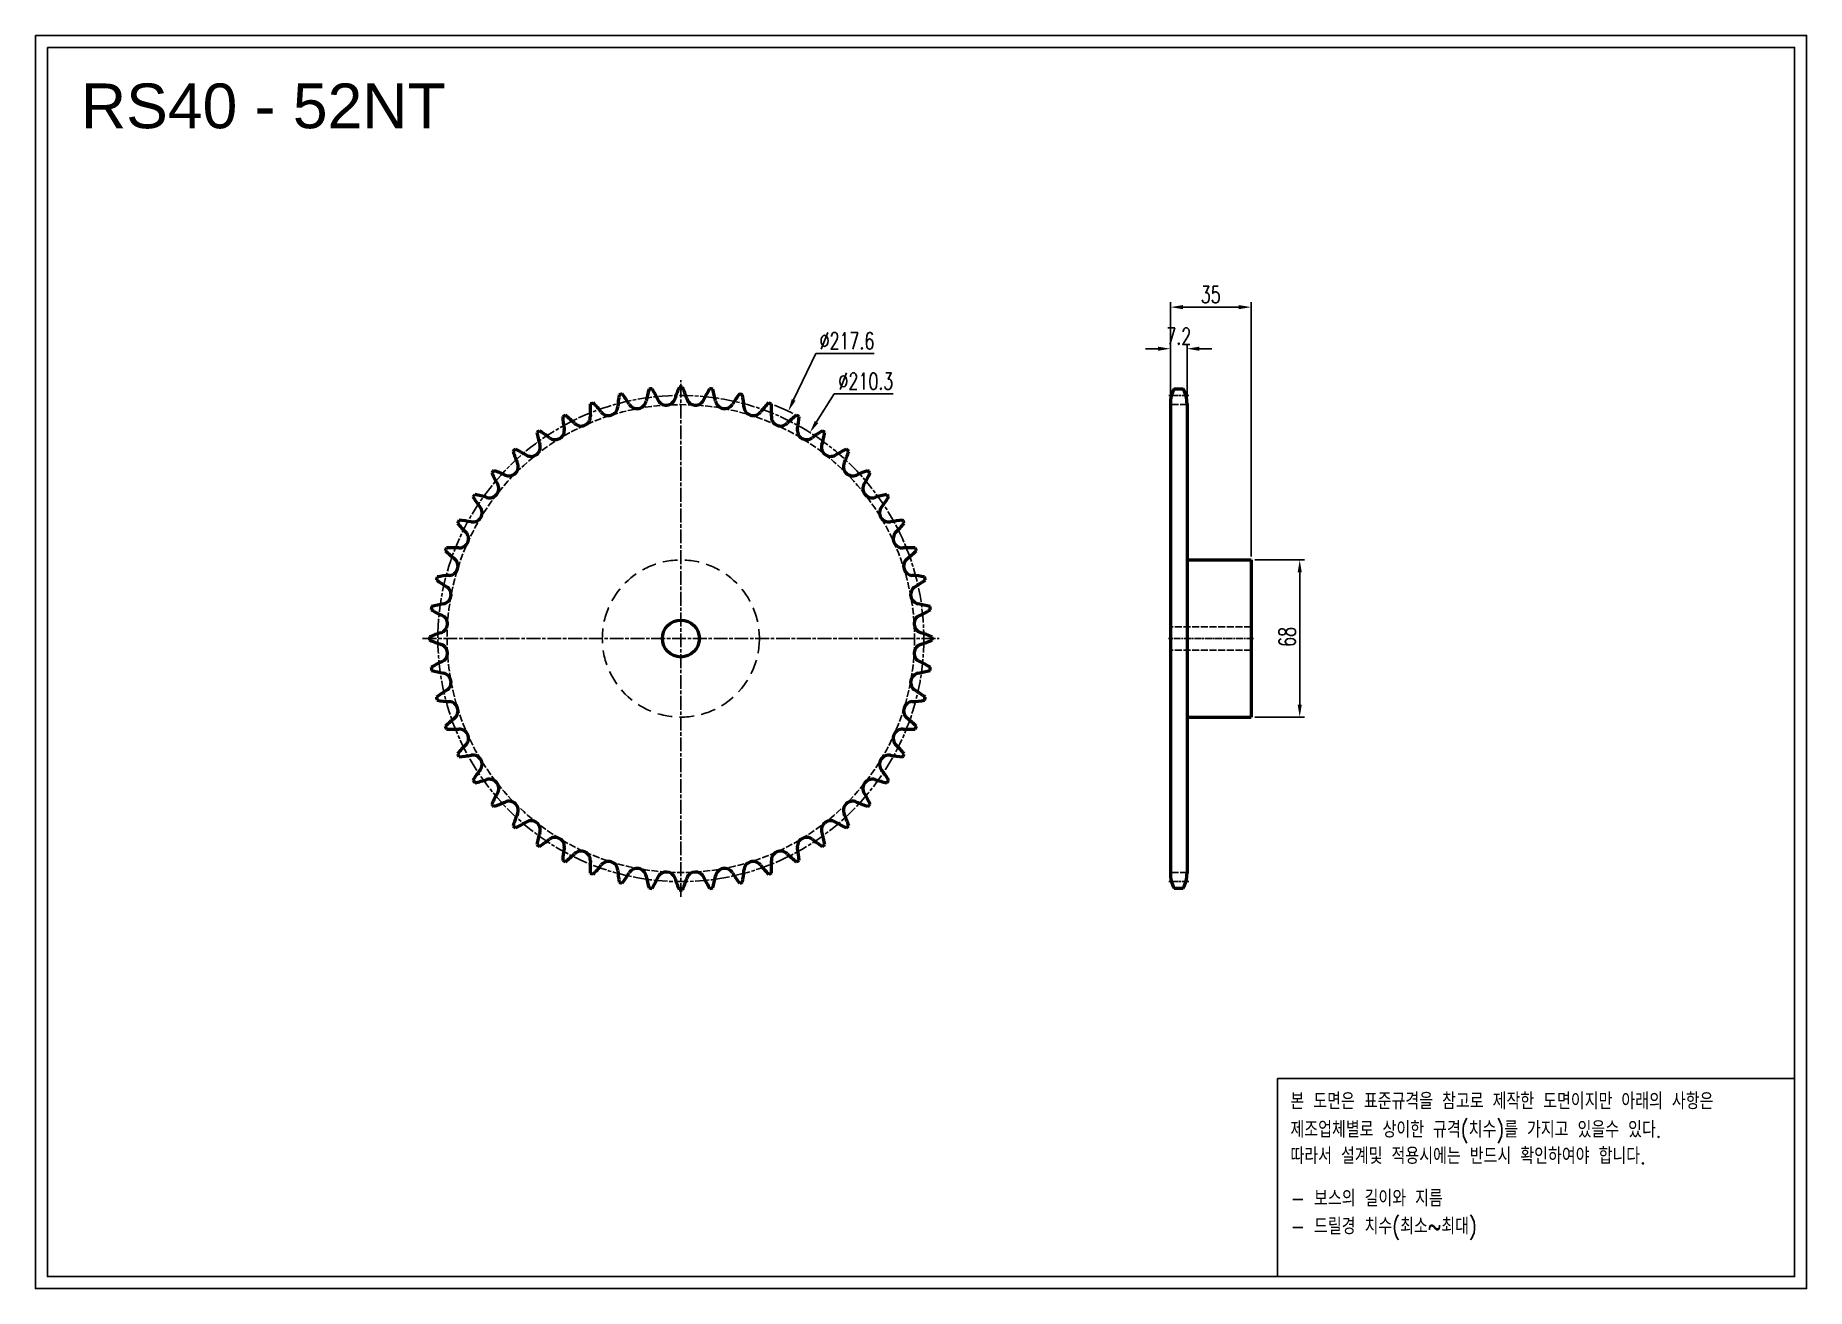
# Model space of a CAD drawing. Header units: millimetres. Extents: x -20320 to -19553, y 2793 to 3335.
import ezdxf

# ---------------------------------------------------------------- set-up
doc = ezdxf.new("R2010")
doc.units = ezdxf.units.MM
for name, pattern in [('AM_ISO02W050', [7.5, 6, -1.5]), ('AM_ISO02W050x2', [3.75, 3, -0.75]), ('AM_ISO08W050', [18, 12, -1.5, 3, -1.5]), ('AM_ISO08W050x2', [9, 6, -0.75, 1.5, -0.75]), ('HIDDEN', [9.525, 6.35, -3.175])]:
    doc.linetypes.add(name, pattern=pattern)
for name, color, linetype, lineweight in [('AM_0N', 7, 'Continuous', 50), ('AM_3N', 6, 'AM_ISO02W050', 25), ('AM_7', 4, 'AM_ISO08W050', 25), ('AM_7N', 4, 'AM_ISO08W050', 25)]:
    doc.layers.add(name, color=color, linetype=linetype, lineweight=lineweight)
doc.layers.add('HL', color=2, linetype='HIDDEN')
doc.layers.add('S-DIM', color=7, linetype='Continuous')
doc.styles.add('HAN', font='ROMANS.shx', dxfattribs={"width": 0.7, "bigfont": 'whgtxt.shx'})
doc.styles.add('HSG', font='SIMPLEX.shx', dxfattribs={"width": 0.7, "bigfont": 'HSG.shx'})
doc.styles.get("Standard").update_dxf_attribs({"font": 'arial.ttf'})
doc.dimstyles.new('APP16', dxfattribs={"dimscale": 3, "dimtxt": 2.4, "dimasz": 1.8, "dimexe": 0.7, "dimexo": 0.5, "dimgap": 0.6, "dimtad": 1, "dimtoh": 1, "dimdec": 1, "dimrnd": 0.01, "dimzin": 9, "dimdsep": 46, "dimtxsty": 'HSG', "dimcen": 0, "dimclrd": 1, "dimclre": 1, "dimclrt": 256, "dimazin": 2, "dimtp": 1, "dimtm": 1, "dimtfac": 0.5, "dimtdec": 1, "dimtofl": 0, "dimtmove": 0, "dimatfit": 3, "dimfxl": 0, "dimtvp": 1, "dimtolj": 2, "dimlwd": -1, "dimlwe": -1, "dimarcsym": 0})

# ---------------------------------------------------------------- blocks, each defined once
blk = doc.blocks.new('*D1')
at = {"layer": 'Defpoints', "color": 0, "transparency": 16777216}
for p in [(-19994.14, 3172.72), (-20087.18, 2976.04)]:
    blk.add_point(p, dxfattribs=at)
at = {"layer": 'S-DIM', "color": 1, "transparency": 16777216}
for p, q in [((-19982.3, 3197.76), (-19991.83, 3177.6)), ((-19956.98, 3197.76), (-19982.3, 3197.76))]:
    blk.add_line(p, q, dxfattribs=at)
blk.add_arc((-20040.66, 3074.38), 108.79, 63.57692, 68.08358, dxfattribs=at)
blk.add_solid([(-19992.64, 3177.99), (-19991.02, 3177.22), (-19994.14, 3172.72)], dxfattribs=at)
at = {"layer": 'S-DIM', "transparency": 16777216, "insert": (-19968.74, 3203.16), "char_height": 7.2, "attachment_point": 5, "style": 'HSG'}
blk.add_mtext('\\A2;∅217.6', dxfattribs=at)
blk = doc.blocks.new('*D2')
at = {"layer": 'Defpoints', "color": 0, "transparency": 16777216}
for p in [(-19984.79, 3163.48), (-20096.53, 2985.28)]:
    blk.add_point(p, dxfattribs=at)
at = {"layer": 'S-DIM', "color": 1, "transparency": 16777216}
for p, q in [((-19974.25, 3180.29), (-19981.92, 3168.06)), ((-19948.69, 3180.29), (-19974.25, 3180.29))]:
    blk.add_line(p, q, dxfattribs=at)
blk.add_solid([(-19982.68, 3168.54), (-19981.16, 3167.58), (-19984.79, 3163.48)], dxfattribs=at)
at = {"layer": 'S-DIM', "transparency": 16777216, "insert": (-19960.57, 3185.69), "char_height": 7.2, "attachment_point": 5, "style": 'HSG'}
blk.add_mtext('\\A2;∅210.3', dxfattribs=at)
blk = doc.blocks.new('*D3')
at = {"layer": 'Defpoints', "color": 0, "transparency": 16777216}
for p in [(-19821.55, 3199.75), (-19828.75, 3175.58), (-19821.55, 3175.58)]:
    blk.add_point(p, dxfattribs=at)
at = {"layer": 'S-DIM', "color": 1, "transparency": 16777216}
for p, q in [((-19834.15, 3199.75), (-19839.55, 3199.75)), ((-19828.75, 3177.08), (-19828.75, 3201.85)), ((-19821.55, 3177.08), (-19821.55, 3201.85)), ((-19816.15, 3199.75), (-19810.75, 3199.75))]:
    blk.add_line(p, q, dxfattribs=at)
for points in [[(-19834.15, 3200.65), (-19834.15, 3198.85), (-19828.75, 3199.75)], [(-19816.15, 3200.65), (-19816.15, 3198.85), (-19821.55, 3199.75)]]:
    blk.add_solid(points, dxfattribs=at)
at = {"layer": 'S-DIM', "transparency": 16777216, "insert": (-19825.15, 3205.15), "char_height": 7.2, "attachment_point": 5, "style": 'HSG'}
blk.add_mtext('\\A2;7.2', dxfattribs=at)
blk = doc.blocks.new('*D4')
at = {"layer": 'Defpoints', "color": 0, "transparency": 16777216}
for p in [(-19793.75, 3217.75), (-19828.75, 3175.58), (-19793.75, 3108.38)]:
    blk.add_point(p, dxfattribs=at)
at = {"layer": 'S-DIM', "color": 1, "transparency": 16777216}
for p, q in [((-19828.75, 3177.08), (-19828.75, 3219.85)), ((-19823.35, 3217.75), (-19799.15, 3217.75)), ((-19793.75, 3109.88), (-19793.75, 3219.85))]:
    blk.add_line(p, q, dxfattribs=at)
for points in [[(-19823.35, 3218.65), (-19823.35, 3216.85), (-19828.75, 3217.75)], [(-19799.15, 3218.65), (-19799.15, 3216.85), (-19793.75, 3217.75)]]:
    blk.add_solid(points, dxfattribs=at)
at = {"layer": 'S-DIM', "transparency": 16777216, "insert": (-19811.25, 3223.15), "char_height": 7.2, "attachment_point": 5, "style": 'HSG'}
blk.add_mtext('\\A2;35', dxfattribs=at)
blk = doc.blocks.new('*D5')
at = {"layer": 'Defpoints', "color": 0, "transparency": 16777216}
for p in [(-19793.75, 3108.38), (-19793.75, 3040.38), (-19772.76, 3040.38)]:
    blk.add_point(p, dxfattribs=at)
at = {"layer": 'S-DIM', "color": 1, "transparency": 16777216}
for p, q in [((-19792.25, 3108.38), (-19770.66, 3108.38)), ((-19772.76, 3102.98), (-19772.76, 3045.78)), ((-19792.25, 3040.38), (-19770.66, 3040.38))]:
    blk.add_line(p, q, dxfattribs=at)
for points in [[(-19773.66, 3102.98), (-19771.86, 3102.98), (-19772.76, 3108.38)], [(-19773.66, 3045.78), (-19771.86, 3045.78), (-19772.76, 3040.38)]]:
    blk.add_solid(points, dxfattribs=at)
at = {"layer": 'S-DIM', "transparency": 16777216, "insert": (-19778.16, 3075.1), "char_height": 7.2, "attachment_point": 5, "rotation": 90, "style": 'HSG'}
blk.add_mtext('\\A2;68', dxfattribs=at)
blk = doc.blocks.new('notice1')
at = {"color": 4}
blk.add_lwpolyline([(-22142.12, 1735.9), (-22053.8, 1735.9), (-22053.8, 1702.07), (-22142.12, 1702.07)], close=True, dxfattribs=at)
at = {"color": 4, "style": 'HAN', "width": 0.8}
for s, p in [('본 도면은 표준규격을 참고로 제작한 도면이지만 아래의 사항은', (-22139.9, 1730.62)), ('제조업체별로 상이한 규격(치수)를 가지고 있을수 있다.', (-22139.9, 1725.78)), ('따라서 설계및 적용시에는 반드시 확인하여야 합니다.', (-22139.9, 1721.28)), ('- 보스의 길이와 지름', (-22139.9, 1714.03)), ('- 드릴경 치수(최소~최대)', (-22139.9, 1709.27))]:
    blk.add_text(s, height=2.7949, dxfattribs=at).set_placement(p)

msp = doc.modelspace()

# ---------------------------------------------------------------- linework, layer by layer
for points in [[(-20320.06, 3335.29), (-19553.34, 3335.29), (-19553.34, 2793.16), (-20320.06, 2793.16)], [(-20314.9, 3330.13), (-19558.51, 3330.13), (-19558.51, 2798.33), (-20314.9, 2798.33)]]:
    msp.add_lwpolyline(points, close=True)
at = {"layer": 'AM_0N'}
for p, q in [((-19827.14, 3182.36), (-19823.17, 3182.36)), ((-19828.75, 3175.96), (-19828.75, 2972.81)), ((-19821.55, 3175.96), (-19821.55, 2972.81)), ((-19821.55, 3108.38), (-19793.75, 3108.38)), ((-19793.75, 3108.38), (-19793.75, 3040.38)), ((-19821.55, 3040.38), (-19793.75, 3040.38)), ((-19827.14, 2966.41), (-19823.17, 2966.41))]:
    msp.add_line(p, q, dxfattribs=at)
msp.add_circle((-20040.66, 3074.38), 8, dxfattribs=at)
for centre, radius, start, end in [((-20005.02, 3167.77), 51.52, 163.6221, 169.51923), ((-20040.66, 3074.38), 108.79, 96.5659, 97.28025), ((-20097.61, 3156.52), 51.52, 24.32692, 30.22405), ((-19994.02, 3162.79), 51.52, 156.69903, 162.59615), ((-20040.66, 3074.38), 108.79, 89.64282, 90.35718), ((-20087.3, 3162.79), 51.52, 17.40385, 23.30097), ((-19983.71, 3156.52), 51.52, 149.77595, 155.67308), ((-20040.66, 3074.38), 108.79, 82.71975, 83.4341), ((-20076.3, 3167.77), 51.52, 10.48077, 16.3779), ((-19815.25, 3175.96), 13.5, 151.70092, 180), ((-19835.05, 3175.96), 13.5, 0, 28.29908), ((-20028.4, 3173.58), 51.52, 177.46826, 183.36538), ((-20040.66, 3074.38), 108.79, 110.41205, 111.12641), ((-20115.62, 3140.51), 51.52, 38.17308, 44.0702), ((-20071.96, 3174.83), 4.01, 218.17308, 356.44231), ((-20016.54, 3171.38), 51.52, 170.54518, 176.44231), ((-20040.66, 3074.38), 108.79, 103.48898, 104.20333), ((-20107.1, 3149.06), 51.52, 31.25, 37.14713), ((-20059.62, 3177.87), 4.01, 211.25, 349.51923), ((-20047.01, 3179.4), 4.01, 204.32692, 342.59615), ((-20034.31, 3179.4), 4.01, 197.40385, 335.67308), ((-20021.7, 3177.87), 4.01, 190.48077, 328.75), ((-19974.22, 3149.06), 51.52, 142.85287, 148.75), ((-20040.66, 3074.38), 108.79, 75.79667, 76.51102), ((-20064.78, 3171.38), 51.52, 3.55769, 9.45482), ((-20009.36, 3174.83), 4.01, 183.55769, 321.82692), ((-19965.7, 3140.51), 51.52, 135.9298, 141.82692), ((-20040.66, 3074.38), 108.79, 68.87359, 69.58795), ((-20052.92, 3173.58), 51.52, 356.63462, 2.53174), ((-20040.66, 3074.38), 108.79, 117.33513, 118.04949), ((-20040.45, 3174.34), 51.52, 184.39134, 190.28846), ((-20123.04, 3130.99), 51.52, 45.09615, 50.99328), ((-20083.84, 3170.32), 4.01, 225.09615, 3.36538), ((-19997.48, 3170.32), 4.01, 176.63462, 314.90385), ((-19958.28, 3130.99), 51.52, 129.00672, 134.90385), ((-20040.66, 3074.38), 108.79, 61.95051, 62.66487), ((-20040.87, 3174.34), 51.52, 349.71154, 355.60866), ((-20040.66, 3074.38), 108.79, 124.25821, 124.97256), ((-20052.5, 3173.63), 51.52, 191.31441, 197.21154), ((-20129.26, 3120.65), 51.52, 52.01923, 57.91636), ((-20095.09, 3164.42), 4.01, 232.01923, 10.28846), ((-19986.23, 3164.42), 4.01, 169.71154, 307.98077), ((-19952.06, 3120.65), 51.52, 122.08364, 127.98077), ((-20028.82, 3173.63), 51.52, 342.78846, 348.68559), ((-20040.66, 3074.38), 108.79, 55.02744, 55.74179), ((-20040.66, 3074.38), 108.79, 131.18128, 131.89564), ((-20064.38, 3171.48), 51.52, 198.23749, 204.13462), ((-20134.19, 3109.63), 51.52, 58.94231, 64.83943), ((-20105.54, 3157.2), 4.01, 238.94231, 17.21154), ((-19975.78, 3157.2), 4.01, 162.78846, 301.05769), ((-19947.13, 3109.63), 51.52, 115.16057, 121.05769), ((-20016.94, 3171.48), 51.52, 335.86538, 341.76251), ((-20040.66, 3074.38), 108.79, 48.10436, 48.81872), ((-20040.66, 3074.38), 108.79, 138.10436, 138.81872), ((-20075.91, 3167.92), 51.52, 205.16057, 211.05769), ((-20137.76, 3098.1), 51.52, 65.86538, 71.76251), ((-20115.05, 3148.78), 4.01, 245.86538, 24.13462), ((-19966.27, 3148.78), 4.01, 155.86538, 294.13462), ((-19943.56, 3098.1), 51.52, 108.23749, 114.13462), ((-20005.41, 3167.92), 51.52, 328.94231, 334.83943), ((-20040.66, 3074.38), 108.79, 41.18128, 41.89564), ((-20040.66, 3074.38), 108.79, 145.02744, 145.74179), ((-20139.91, 3086.22), 51.52, 72.78846, 78.68559), ((-20123.48, 3139.27), 4.01, 252.78846, 31.05769), ((-19957.84, 3139.27), 4.01, 148.94231, 287.21154), ((-19941.41, 3086.22), 51.52, 101.31441, 107.21154), ((-20040.66, 3074.38), 108.79, 34.25821, 34.97256), ((-20130.7, 3128.81), 4.01, 259.71154, 37.98077), ((-20086.93, 3162.98), 51.52, 212.08364, 217.98077), ((-19950.62, 3128.81), 4.01, 142.01923, 280.28846), ((-19994.39, 3162.98), 51.52, 322.01923, 327.91636), ((-20040.66, 3074.38), 108.79, 151.95051, 152.66487), ((-20097.27, 3156.76), 51.52, 219.00672, 224.90385), ((-20140.61, 3074.17), 51.52, 79.71154, 85.60866), ((-19940.71, 3074.17), 51.52, 94.39134, 100.28846), ((-19984.05, 3156.76), 51.52, 315.09615, 320.99328), ((-20040.66, 3074.38), 108.79, 27.33513, 28.04949), ((-20040.66, 3074.38), 108.79, 158.87359, 159.58795), ((-20139.86, 3062.13), 51.52, 86.63462, 92.53174), ((-20136.6, 3117.56), 4.01, 266.63462, 44.90385), ((-19944.72, 3117.56), 4.01, 135.09615, 273.36538), ((-19941.46, 3062.13), 51.52, 87.46826, 93.36538), ((-20040.66, 3074.38), 108.79, 20.41205, 21.12641), ((-20106.79, 3149.34), 51.52, 225.9298, 231.82692), ((-20141.11, 3105.68), 4.01, 273.55769, 51.82692), ((-19940.21, 3105.68), 4.01, 128.17308, 266.44231), ((-19974.53, 3149.34), 51.52, 308.17308, 314.0702), ((-20040.66, 3074.38), 108.79, 165.79667, 166.51102), ((-20115.34, 3140.82), 51.52, 232.85287, 238.75), ((-20137.66, 3050.26), 51.52, 93.55769, 99.45482), ((-19943.66, 3050.26), 51.52, 80.54518, 86.44231), ((-19965.98, 3140.82), 51.52, 301.25, 307.14713), ((-20040.66, 3074.38), 108.79, 13.48898, 14.20333), ((-20144.15, 3093.35), 4.01, 280.48077, 58.75), ((-19937.17, 3093.35), 4.01, 121.25, 259.51923), ((-20040.66, 3074.38), 108.79, 172.71975, 173.4341), ((-20122.8, 3131.33), 51.52, 239.77595, 245.67308), ((-20134.04, 3038.74), 51.52, 100.48077, 106.3779), ((-20145.68, 3080.73), 4.01, 287.40385, 65.67308), ((-19935.64, 3080.73), 4.01, 114.32692, 252.59615), ((-19947.28, 3038.74), 51.52, 73.6221, 79.51923), ((-19958.52, 3131.33), 51.52, 294.32692, 300.22405), ((-20040.66, 3074.38), 108.79, 6.5659, 7.28025), ((-20129.07, 3027.75), 51.52, 107.40385, 113.30097), ((-20040.66, 3074.38), 108.79, 179.64282, 180.35718), ((-19952.25, 3027.75), 51.52, 66.69903, 72.59615), ((-20040.66, 3074.38), 108.79, 359.64282, 0.35718), ((-20129.07, 3121.02), 51.52, 246.69903, 252.59615), ((-20145.68, 3068.03), 4.01, 294.32692, 72.59615), ((-19935.64, 3068.03), 4.01, 107.40385, 245.67308), ((-19952.25, 3121.02), 51.52, 287.40385, 293.30097), ((-20122.8, 3017.43), 51.52, 114.32692, 120.22405), ((-20040.66, 3074.38), 108.79, 186.5659, 187.28025), ((-20134.04, 3110.02), 51.52, 253.6221, 259.51923), ((-20144.15, 3055.42), 4.01, 301.25, 79.51923), ((-19937.17, 3055.42), 4.01, 100.48077, 238.75), ((-19947.28, 3110.02), 51.52, 280.48077, 286.3779), ((-19958.52, 3017.43), 51.52, 59.77595, 65.67308), ((-20040.66, 3074.38), 108.79, 352.71975, 353.4341), ((-20115.34, 3007.94), 51.52, 121.25, 127.14713), ((-19965.98, 3007.94), 51.52, 52.85287, 58.75), ((-20040.66, 3074.38), 108.79, 193.48898, 194.20333), ((-20137.66, 3098.51), 51.52, 260.54518, 266.44231), ((-20141.11, 3043.08), 4.01, 308.17308, 86.44231), ((-19940.21, 3043.08), 4.01, 93.55769, 231.82692), ((-19943.66, 3098.51), 51.52, 273.55769, 279.45482), ((-20040.66, 3074.38), 108.79, 345.79667, 346.51102), ((-20106.79, 2999.43), 51.52, 128.17308, 134.0702), ((-20040.66, 3074.38), 108.79, 200.41205, 201.12641), ((-19974.53, 2999.43), 51.52, 45.9298, 51.82692), ((-20040.66, 3074.38), 108.79, 338.87359, 339.58795), ((-20139.86, 3086.64), 51.52, 267.46826, 273.36538), ((-20136.6, 3031.2), 4.01, 315.09615, 93.36538), ((-19944.72, 3031.2), 4.01, 86.63462, 224.90385), ((-19941.46, 3086.64), 51.52, 266.63462, 272.53174), ((-20097.27, 2992), 51.52, 135.09615, 140.99328), ((-20040.66, 3074.38), 108.79, 207.33513, 208.04949), ((-20140.61, 3074.59), 51.52, 274.39134, 280.28846), ((-20130.7, 3019.95), 4.01, 322.01923, 100.28846), ((-19950.62, 3019.95), 4.01, 79.71154, 217.98077), ((-19940.71, 3074.59), 51.52, 259.71154, 265.60866), ((-19984.05, 2992), 51.52, 39.00672, 44.90385), ((-20040.66, 3074.38), 108.79, 331.95051, 332.66487), ((-20086.93, 2985.78), 51.52, 142.01923, 147.91636), ((-20139.91, 3062.54), 51.52, 281.31441, 287.21154), ((-20123.48, 3009.5), 4.01, 328.94231, 107.21154), ((-19957.84, 3009.5), 4.01, 72.78846, 211.05769), ((-19941.41, 3062.54), 51.52, 252.78846, 258.68559), ((-19994.39, 2985.78), 51.52, 32.08364, 37.98077), ((-20040.66, 3074.38), 108.79, 214.25821, 214.97256), ((-20075.91, 2980.85), 51.52, 148.94231, 154.83943), ((-20005.41, 2980.85), 51.52, 25.16057, 31.05769), ((-20040.66, 3074.38), 108.79, 325.02744, 325.74179), ((-20040.66, 3074.38), 108.79, 221.18128, 221.89564), ((-20137.76, 3050.66), 51.52, 288.23749, 294.13462), ((-20115.05, 2999.99), 4.01, 335.86538, 114.13462), ((-20064.38, 2977.28), 51.52, 155.86538, 161.76251), ((-19966.27, 2999.99), 4.01, 65.86538, 204.13462), ((-20016.94, 2977.28), 51.52, 18.23749, 24.13462), ((-19943.56, 3050.66), 51.52, 245.86538, 251.76251), ((-20040.66, 3074.38), 108.79, 318.10436, 318.81872), ((-20040.66, 3074.38), 108.79, 228.10436, 228.81872), ((-20134.19, 3039.13), 51.52, 295.16057, 301.05769), ((-20105.54, 2991.56), 4.01, 342.78846, 121.05769), ((-20052.5, 2975.13), 51.52, 162.78846, 168.68559), ((-19975.78, 2991.56), 4.01, 58.94231, 197.21154), ((-20028.82, 2975.13), 51.52, 11.31441, 17.21154), ((-19947.13, 3039.13), 51.52, 238.94231, 244.83943), ((-20040.66, 3074.38), 108.79, 311.18128, 311.89564), ((-20040.66, 3074.38), 108.79, 235.02744, 235.74179), ((-20129.26, 3028.12), 51.52, 302.08364, 307.98077), ((-20095.09, 2984.35), 4.01, 349.71154, 127.98077), ((-20040.45, 2974.43), 51.52, 169.71154, 175.60866), ((-19986.23, 2984.35), 4.01, 52.01923, 190.28846), ((-20040.87, 2974.43), 51.52, 4.39134, 10.28846), ((-19952.06, 3028.12), 51.52, 232.01923, 237.91636), ((-20040.66, 3074.38), 108.79, 304.25821, 304.97256), ((-20040.66, 3074.38), 108.79, 241.95051, 242.66487), ((-20123.04, 3017.77), 51.52, 309.00672, 314.90385), ((-20083.84, 2978.44), 4.01, 356.63462, 134.90385), ((-20028.4, 2975.18), 51.52, 176.63462, 182.53174), ((-20115.62, 3008.26), 51.52, 315.9298, 321.82692), ((-20071.96, 2973.94), 4.01, 3.55769, 141.82692), ((-20059.62, 2970.9), 4.01, 10.48077, 148.75), ((-20021.7, 2970.9), 4.01, 31.25, 169.51923), ((-20009.36, 2973.94), 4.01, 38.17308, 176.44231), ((-19965.7, 3008.26), 51.52, 218.17308, 224.0702), ((-19997.48, 2978.44), 4.01, 45.09615, 183.36538), ((-20052.92, 2975.18), 51.52, 357.46826, 3.36538), ((-19958.28, 3017.77), 51.52, 225.09615, 230.99328), ((-20040.66, 3074.38), 108.79, 297.33513, 298.04949), ((-20040.66, 3074.38), 108.79, 248.87359, 249.58795), ((-20016.54, 2977.38), 51.52, 183.55769, 189.45482), ((-20040.66, 3074.38), 108.79, 255.79667, 256.51102), ((-20107.1, 2999.7), 51.52, 322.85287, 328.75), ((-20005.02, 2981), 51.52, 190.48077, 196.3779), ((-20097.61, 2992.24), 51.52, 329.77595, 335.67308), ((-20047.01, 2969.36), 4.01, 17.40385, 155.67308), ((-19994.02, 2985.97), 51.52, 197.40385, 203.30097), ((-20087.3, 2985.97), 51.52, 336.69903, 342.59615), ((-20034.31, 2969.36), 4.01, 24.32692, 162.59615), ((-19983.71, 2992.24), 51.52, 204.32692, 210.22405), ((-20076.3, 2981), 51.52, 343.6221, 349.51923), ((-19974.22, 2999.7), 51.52, 211.25, 217.14713), ((-20040.66, 3074.38), 108.79, 283.48898, 284.20333), ((-20064.78, 2977.38), 51.52, 350.54518, 356.44231), ((-20040.66, 3074.38), 108.79, 290.41205, 291.12641), ((-19815.25, 2972.81), 13.5, 180, 208.29908), ((-19835.05, 2972.81), 13.5, 331.70092, 0), ((-20040.66, 3074.38), 108.79, 262.71975, 263.4341), ((-20040.66, 3074.38), 108.79, 269.64282, 270.35718), ((-20040.66, 3074.38), 108.79, 276.5659, 277.28025)]:
    msp.add_arc(centre, radius, start, end, dxfattribs=at)
at = {"layer": 'AM_3N', "linetype": 'AM_ISO02W050x2'}
for p, q in [((-19821.55, 3175.58), (-19828.75, 3175.58)), ((-19821.55, 2973.19), (-19828.75, 2973.19))]:
    msp.add_line(p, q, dxfattribs=at)
at = {"layer": 'AM_3N', "color": 2, "linetype": 'AM_ISO02W050x2'}
for p, q in [((-19793.75, 3079.38), (-19828.75, 3079.38)), ((-19793.75, 3069.38), (-19828.75, 3069.38))]:
    msp.add_line(p, q, dxfattribs=at)
at = {"layer": 'AM_3N', "linetype": 'AM_ISO02W050x2'}
msp.add_circle((-20040.66, 3074.38), 101.19, dxfattribs=at)
at = {"layer": 'AM_7', "linetype": 'AM_ISO08W050x2'}
msp.add_circle((-20040.66, 3074.38), 105.17, dxfattribs=at)
at = {"layer": 'AM_7N', "linetype": 'AM_ISO08W050x2'}
for p, q in [((-20040.66, 2962.59), (-20040.66, 3186.17)), ((-20152.45, 3074.38), (-19928.87, 3074.38))]:
    msp.add_line(p, q, dxfattribs=at)
at = {"layer": 'AM_7N', "linetype": 'AM_ISO08W050x2', "ltscale": 0.5}
for p, q in [((-19820.79, 3179.55), (-19829.52, 3179.55)), ((-19792.82, 3074.38), (-19829.52, 3074.38)), ((-19820.79, 2969.21), (-19829.52, 2969.21))]:
    msp.add_line(p, q, dxfattribs=at)
at = {"layer": 'HL'}
msp.add_circle((-20040.66, 3074.38), 34, dxfattribs=at)

# ---------------------------------------------------------------- block references
at = {"xscale": 2.535, "yscale": 2.535, "zscale": 2.535}
msp.add_blockref('notice1', (36347.87, -1516.41), dxfattribs=at)

# ---------------------------------------------------------------- texts
msp.add_text('RS40 - 52NT', height=19.3617).set_placement((-20300.32, 3295.14))

# ---------------------------------------------------------------- dimensions: what is measured, and where the dimension line sits
at = {"layer": 'S-DIM'}
dim = msp.add_linear_dim(base=(-19793.75, 3217.75), p1=(-19828.75, 3175.58), p2=(-19793.75, 3108.38), dimstyle='APP16', dxfattribs=at)
dim.commit()
dim.dimension.update_dxf_attribs({"geometry": '*D4', "text_midpoint": (-19811.25, 3223.15)})
at = {"layer": 'S-DIM', "color": 3}
for p1, p2, picture, middle in [((-20087.18, 2976.04), (-19994.14, 3172.72), '*D1', (-19968.74, 3197.76)), ((-20096.53, 2985.28), (-19984.79, 3163.48), '*D2', (-19960.57, 3180.29))]:
    dim = msp.add_diameter_dim_2p(p1=p1, p2=p2, dimstyle='APP16', dxfattribs=at)
    dim.commit()
    dim.dimension.update_dxf_attribs({"geometry": picture, "text_midpoint": middle, "dimtype": 131})
at = {"layer": 'S-DIM'}
dim = msp.add_linear_dim(base=(-19821.55, 3199.75), p1=(-19828.75, 3175.58), p2=(-19821.55, 3175.58), dimstyle='APP16', dxfattribs=at)
dim.commit()
dim.dimension.update_dxf_attribs({"geometry": '*D3', "text_midpoint": (-19825.15, 3199.75), "dimtype": 128})
dim = msp.add_linear_dim(base=(-19772.76, 3040.38), p1=(-19793.75, 3108.38), p2=(-19793.75, 3040.38), angle=90, dimstyle='APP16', dxfattribs=at)
dim.commit()
dim.dimension.update_dxf_attribs({"geometry": '*D5', "text_midpoint": (-19772.76, 3075.1), "dimtype": 128})

doc.saveas('drawing.dxf')
